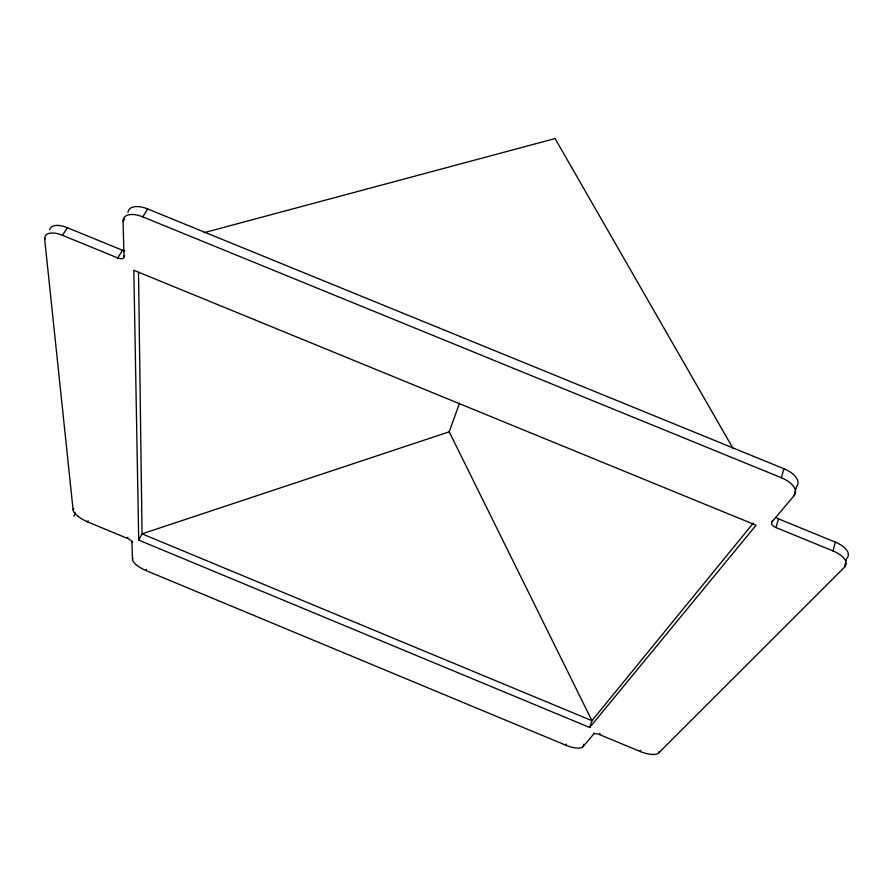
<?xml version="1.0" encoding="UTF-8"?>
<svg xmlns="http://www.w3.org/2000/svg" width="893" height="893" viewBox="0 0 893 893"><rect width="100%" height="100%" fill="white"/><g stroke="black" fill="none" stroke-linecap="round" stroke-linejoin="round"><path stroke-width="1.34" d="M132.588 541.113L131.963 542.285L132.432 559.297A14.701 5.157 26.1 0 0 145.872 570.504L565.972 745.275A14.868 5.246 20.2 0 0 583.04 746.704L593.611 734.124A5.09 1.831 19.8 0 1 599.538 734.582L640.248 751.504A15.527 5.604 19.1 0 0 658.61 753.033L844.499 567.2L845.057 565.001M845.202 564.454L845.615 562.802M846.162 560.614L846.441 559.52M844.499 567.2A21.555 10.303 15.1 0 0 833.024 550.936L835.301 542.118L778.495 518.855A7.211 3.583 15.9 0 1 775.771 517.304M833.024 550.936L776.017 527.584A7.233 3.561 16 0 1 771.92 522.003L794.033 495.704L795.127 491.775M795.283 491.206L795.909 488.973M796.065 488.415L796.534 486.73A22.336 11.553 15.8 0 0 783.942 468.736L147.613 208.929A22.113 11.218 31.1 0 0 127.933 212.434M776.017 527.584L778.495 518.855M794.033 495.704A22.414 11.486 15.9 0 0 781.364 477.744L783.942 468.736M771.92 522.003L772.389 520.362M658.61 753.033L659.134 751.314M640.248 751.504L640.649 750.22M599.538 734.582L599.951 733.309M593.611 734.124L594.024 732.852M583.04 746.704L583.855 744.215M589.704 727.471L756.092 525.229L133.805 270.255L138.728 540.109L589.704 727.471L591.947 720.684L753.335 523.041M565.972 745.275L566.385 744.036M138.515 272.287L142.054 533.847L591.947 720.684L449.212 431.832L459.582 402.966M145.872 570.504L146.474 569.354M132.432 559.297L133.046 558.147M138.728 540.109L142.054 533.847L449.212 431.832M131.963 542.285A5.034 1.797 26.5 0 0 127.319 538.367L127.945 537.206M127.319 538.367L87.481 521.813L88.128 520.652M73.762 516.121L75.492 513.029M87.481 521.813A15.315 5.481 27.2 0 1 73.103 509.825L73.751 508.664M73.103 509.825L44.695 239.391A21.253 9.957 31.5 0 1 62.477 235.317L117.787 257.965A7.155 3.46 30.8 0 0 124.038 256.671L124.618 255.699M117.787 257.965L122.441 250.263A7.122 3.483 30.9 0 0 124.763 250.944M124.038 256.671L123.055 221.419A22.191 11.14 31 0 1 142.802 216.887L147.613 208.929M123.055 221.419L123.669 220.426M123.971 219.935L124.573 218.952M62.477 235.317L67.321 227.693L122.441 250.263M44.695 239.391L45.297 238.453M204.095 232.671L555.078 138.549L733.164 448.621M142.802 216.887L781.364 477.744M835.301 542.118A21.488 10.37 15 0 1 846.72 558.426M49.628 229.836A21.186 10.024 31.6 0 1 67.321 227.693"/></g></svg>
